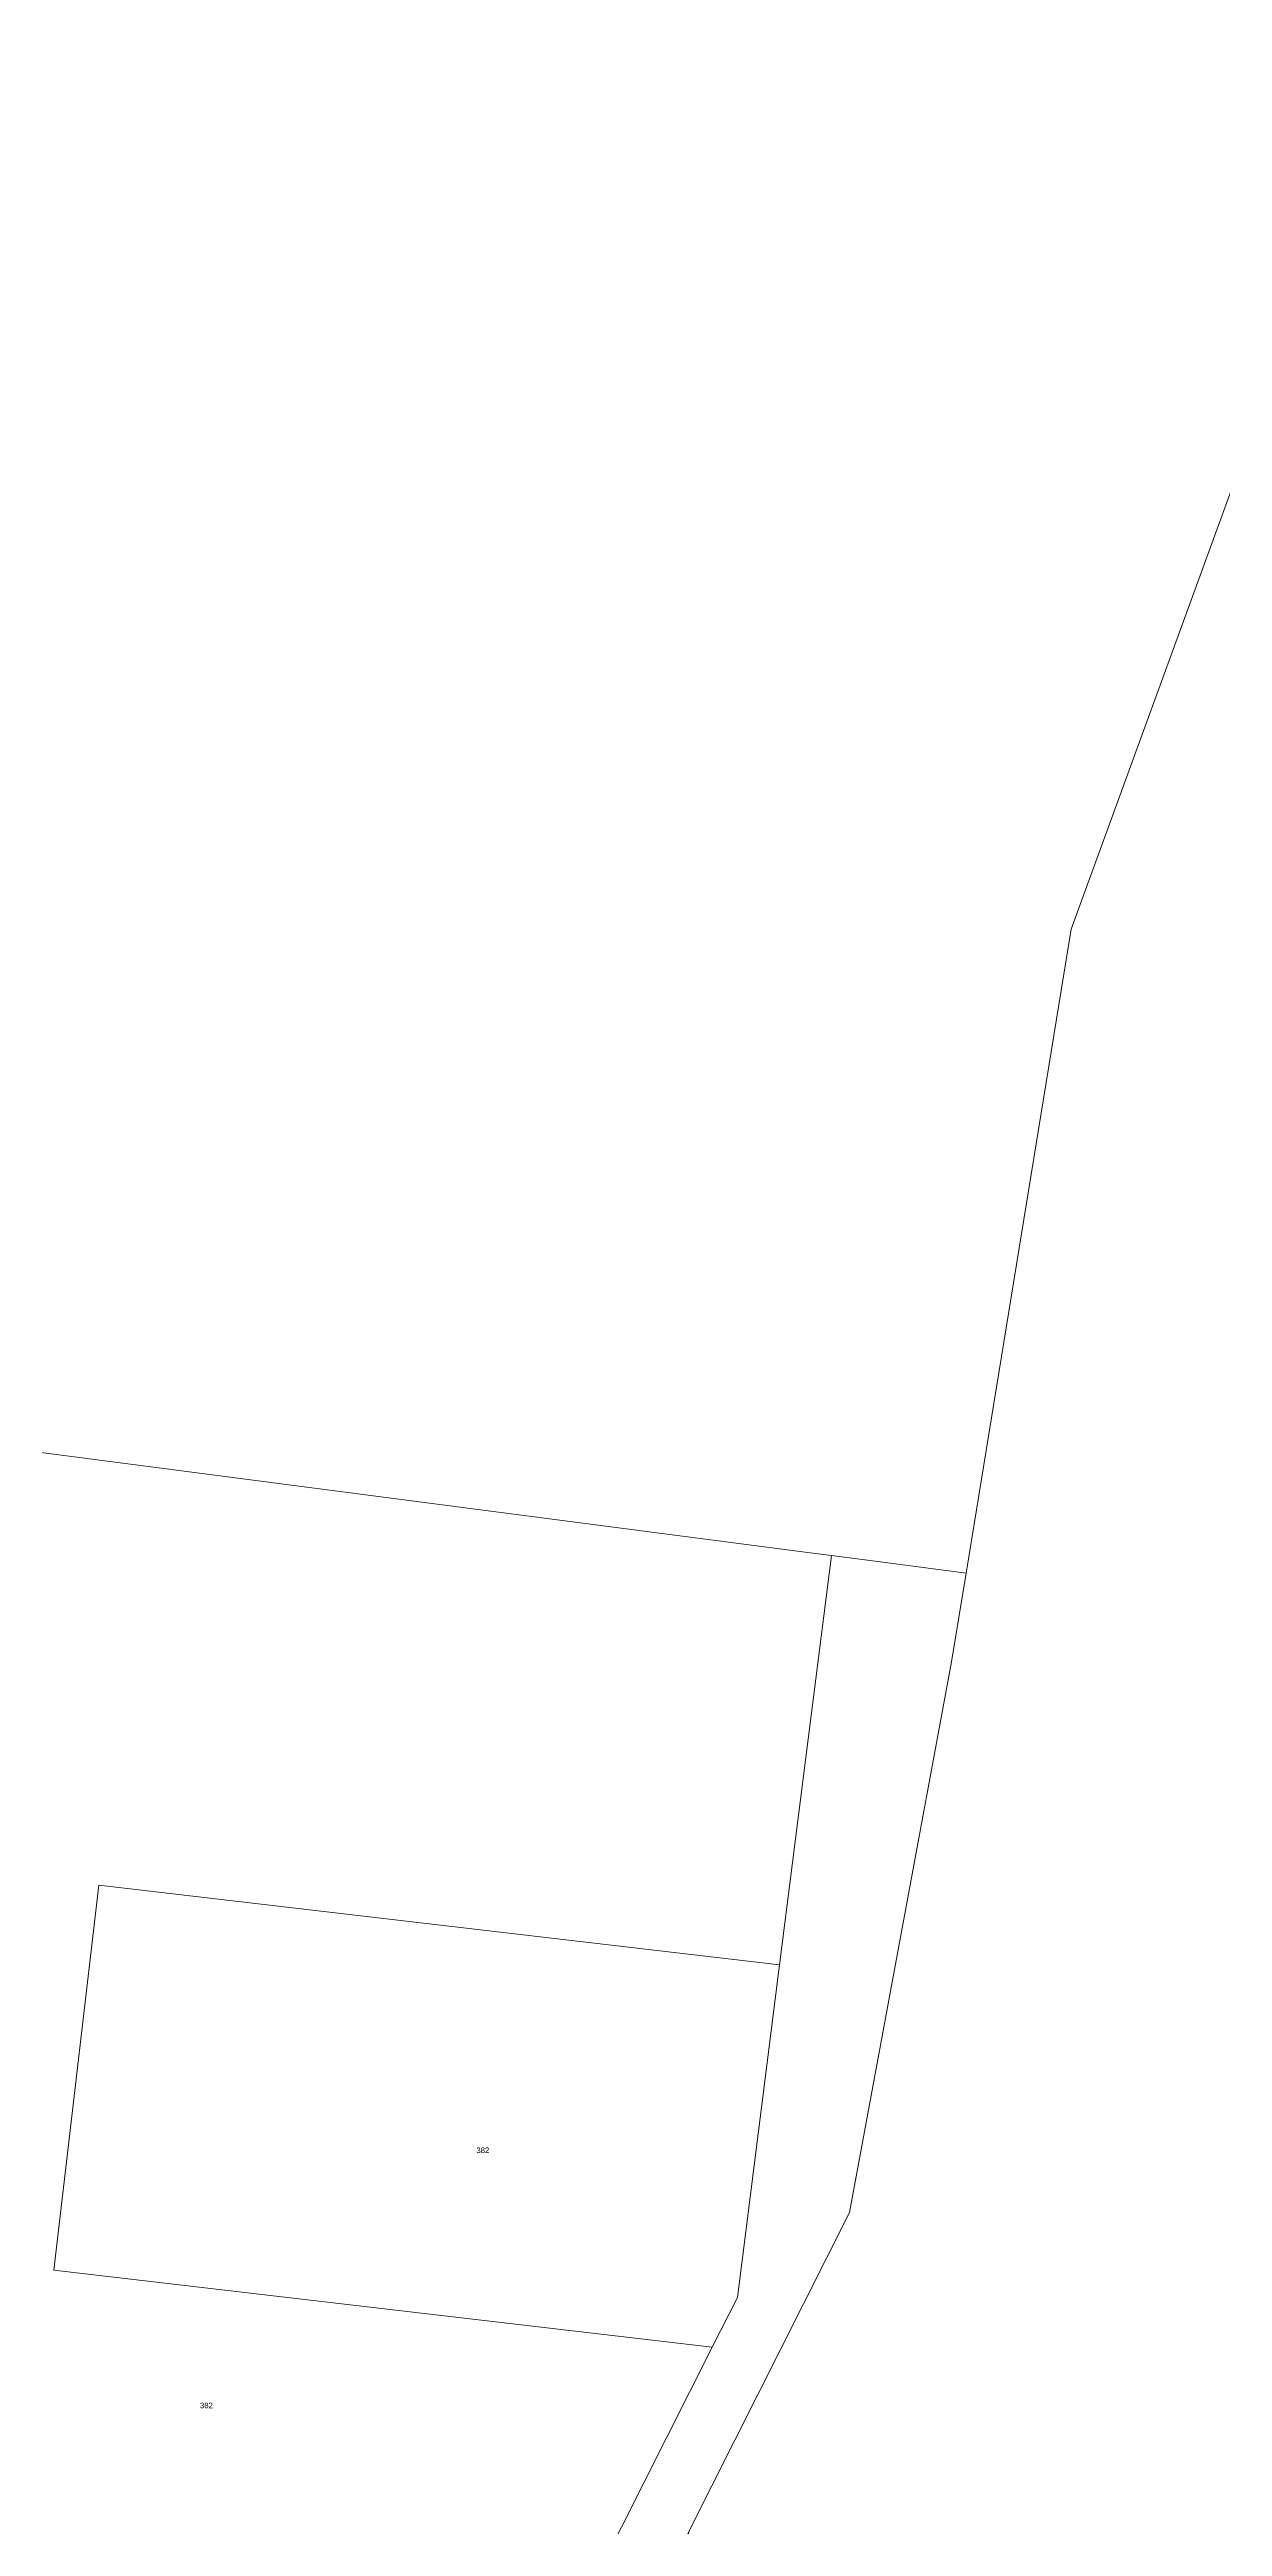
# Model space of a CAD drawing. Header units: metres. Extents: x 240566 to 246015, y 6282606 to 6289108.
# Drawn here: x 243901 to 244281, y 6286600 to 6287404 of the extents above; entities that cross this region are included whole.
import ezdxf

# ---------------------------------------------------------------- set-up
doc = ezdxf.new("R2010")
doc.units = ezdxf.units.M
doc.layers.add('Cadastre Land Parcels_SP_EXT', color=9, linetype='Continuous', lineweight=5)
doc.layers.add('Cadastre Roads_SP_EXT', color=9, linetype='Continuous', lineweight=5)
doc.styles.get("Standard").update_dxf_attribs({"font": 'arial.ttf'})

msp = doc.modelspace()

# ---------------------------------------------------------------- linework, layer by layer
at = {"layer": 'Cadastre Land Parcels_SP_EXT', "linetype": 'Continuous'}
for points in [[(244703.41, 6287317.07), (244604.6, 6287381.5), (244461.9, 6287403.67), (244370.8, 6287393.04), (244294.71, 6287289.46), (244232.32, 6287118.41), (244201.63, 6286930.12), (244198.27, 6286909.61), (244193.55, 6286880.84), (244160.46, 6286702.25), (244108.27, 6286598.86), (244104.05, 6286565.45), (244725.3, 6286491.82), (245123.03, 6286437.32), (245148.33, 6286643.67), (245148.24, 6286643.67), (244742.65, 6286692.86), (244811.29, 6287221.03), (244792.36, 6287251.16), (244703.41, 6287317.07)], [(243702.74, 6286171.15), (243912.71, 6286353.56), (244042.42, 6286512.86), (244115.89, 6286658.56), (243902.26, 6286683.53), (243916.85, 6286808.4), (244137.71, 6286782.58), (244154.61, 6286915.27), (244148.55, 6286916.06), (243749.56, 6286968.04), (243663.14, 6286256.79), (243702.74, 6286171.15)], [(244115.89, 6286658.56), (244124.03, 6286674.7), (244137.71, 6286782.58), (243916.85, 6286808.4), (243902.26, 6286683.53), (244115.89, 6286658.56)]]:
    msp.add_lwpolyline(points, close=True, dxfattribs=at)
at = {"layer": 'Cadastre Roads_SP_EXT', "linetype": 'Continuous'}
msp.add_lwpolyline([(243716.55, 6286071.45), (243726.67, 6286075.33), (243724.43, 6286131.66), (243723.24, 6286162.37), (243771.57, 6286204.4), (243927.21, 6286339.52), (244059.45, 6286501.88), (244106.2, 6286594.74), (244108.27, 6286598.86), (244160.46, 6286702.25), (244193.55, 6286880.84), (244198.27, 6286909.61), (244172.87, 6286912.9), (244154.61, 6286915.27), (244137.71, 6286782.58), (244124.03, 6286674.7), (244115.89, 6286658.56), (244042.42, 6286512.86), (243912.71, 6286353.56), (243702.74, 6286171.15), (243705.98, 6286087.76), (243706.43, 6286067.58), (243716.55, 6286071.45)], close=True, dxfattribs=at)

# ---------------------------------------------------------------- texts
at = {"layer": 'Cadastre Land Parcels_SP_EXT'}
for p in [(244039.35, 6286721.55), (243949.68, 6286638.8)]:
    msp.add_text('382', height=1.8, dxfattribs=at).set_placement(p)

doc.saveas('drawing.dxf')
